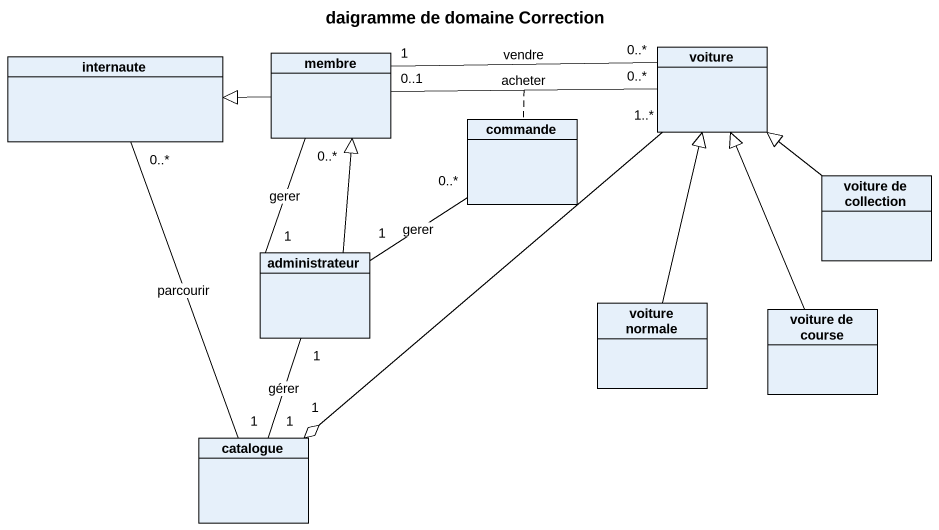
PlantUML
@startuml
title daigramme de domaine Correction
hide circle
hide empty members
class membre
class voiture
class internaute
class commande
class "voiture de collection" as voiture_de_collection
class administrateur
class "voiture normale" as voiture_normale
class "voiture de course" as voiture_de_course
class catalogue
membre "1" -right- "0..*" voiture : vendre
membre "0..1" -right- "0..*" voiture : acheter
(membre, voiture) .. commande
membre -left-|> internaute
voiture "1..*" --o "1" catalogue
internaute "0..*" -- "1" catalogue : parcourir
voiture_de_collection -up-|> voiture
administrateur "1" -up- "0..*" membre : gerer
administrateur -up-|> membre
administrateur "1" -up- "0..*" commande : gerer
administrateur "1" -- "1" catalogue : gérer
voiture_normale -up-|> voiture
voiture_de_course -up-|> voiture
@enduml
